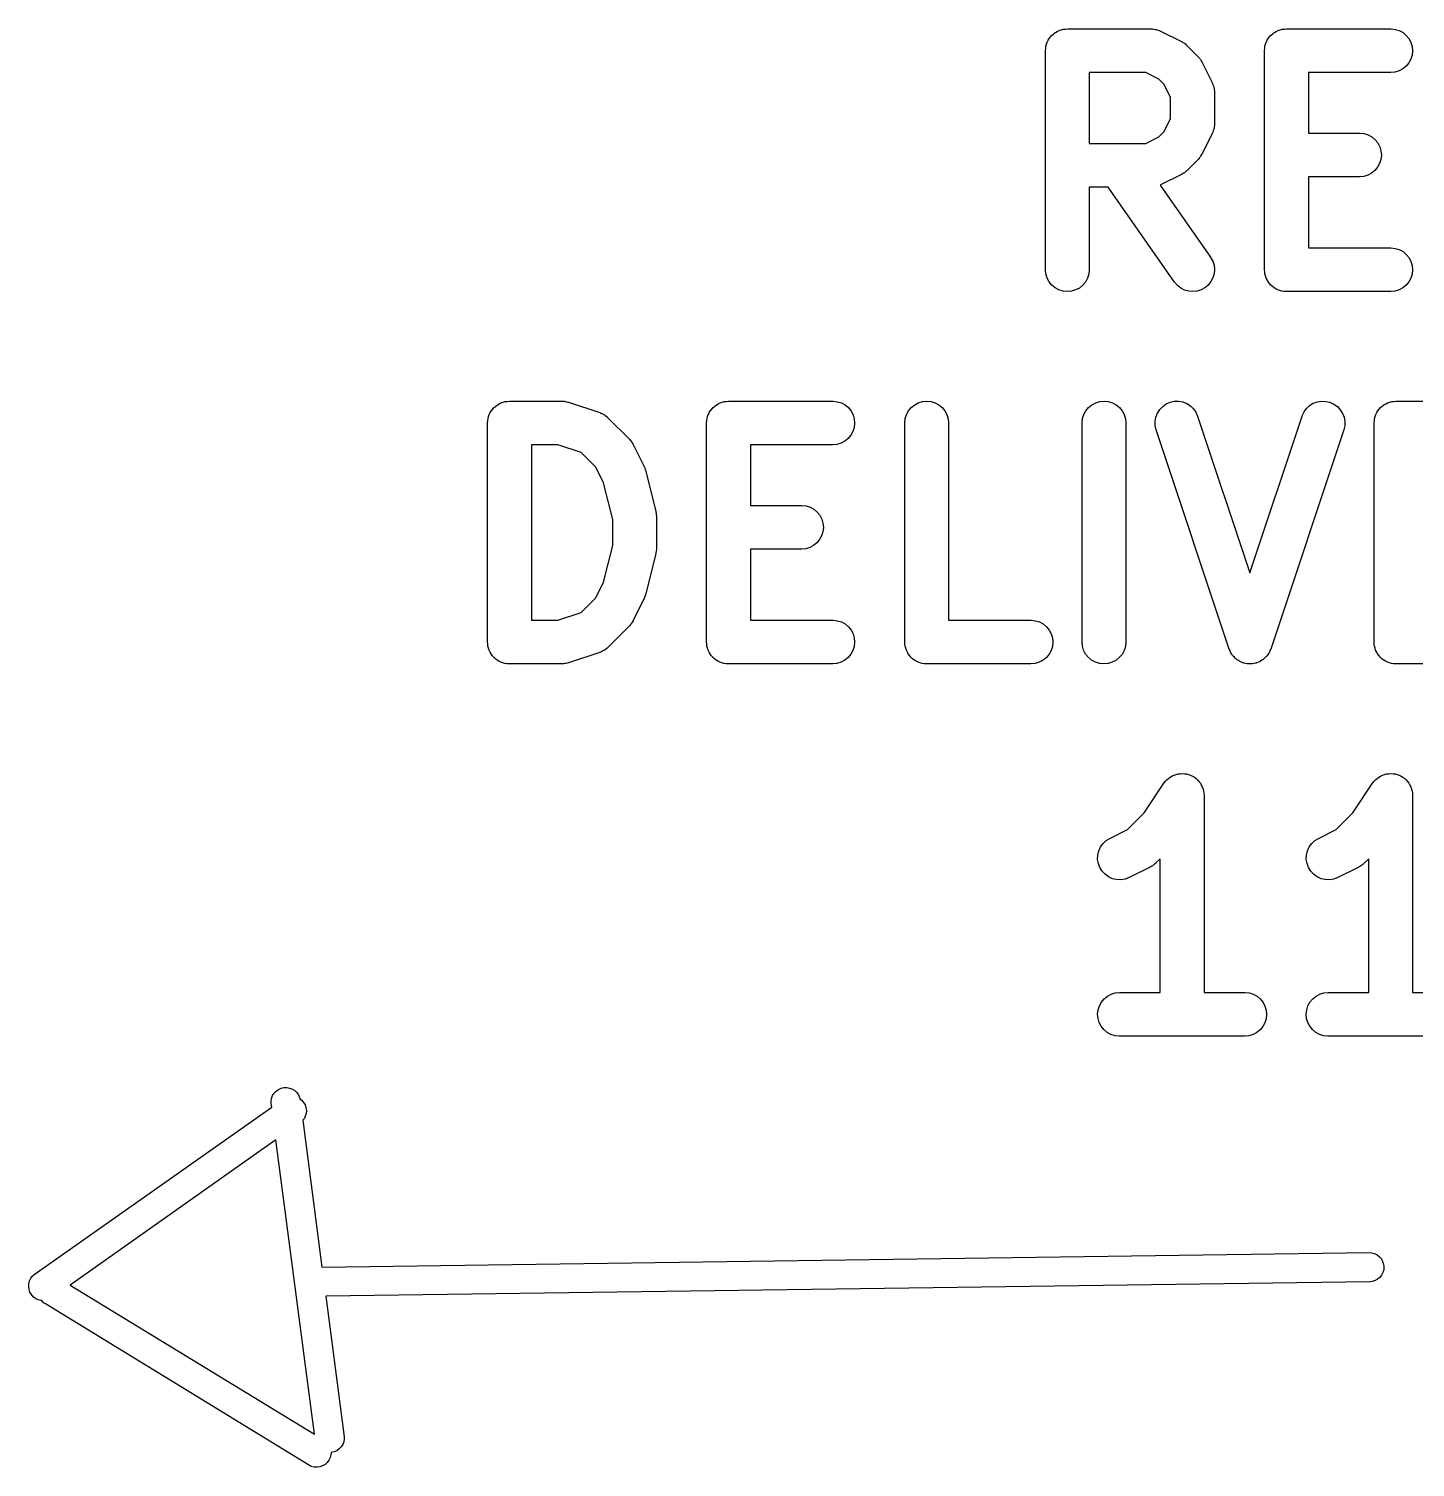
# Model space of a CAD drawing. Extents: x 74 to 212, y -170 to -83.
# Drawn here: x 180.24 to 189.74, y -115.26 to -105.4 of the extents above; entities that cross this region are included whole.
import ezdxf

# ---------------------------------------------------------------- set-up
doc = ezdxf.new("R2010")
doc.units = 0
doc.header["$MEASUREMENT"] = 0
doc.layers.add('BLACK', color=7, linetype='CONTINUOUS')

msp = doc.modelspace()

# ---------------------------------------------------------------- linework, layer by layer
at = {"layer": 'BLACK', "linetype": 'CONTINUOUS'}
for p, q in [((187.286, -105.422), (187.299, -105.416)), ((187.299, -105.416), (187.299, -105.415)), ((187.299, -105.415), (187.3, -105.415)), ((187.3, -105.415), (187.313, -105.411)), ((187.313, -105.411), (187.327, -105.407)), ((187.327, -105.407), (187.327, -105.407)), ((187.327, -105.407), (187.328, -105.407)), ((187.328, -105.407), (187.342, -105.406)), ((187.342, -105.406), (187.356, -105.404)), ((187.356, -105.404), (187.927, -105.404)), ((187.927, -105.404), (187.929, -105.404)), ((187.929, -105.404), (187.934, -105.405)), ((187.934, -105.405), (187.938, -105.405)), ((187.938, -105.405), (187.948, -105.406)), ((187.948, -105.406), (187.959, -105.408)), ((187.959, -105.408), (187.963, -105.409)), ((187.963, -105.409), (187.967, -105.41)), ((187.967, -105.41), (187.977, -105.413)), ((187.977, -105.413), (187.986, -105.416)), ((187.986, -105.416), (187.99, -105.419)), ((188.786, -105.422), (188.799, -105.416)), ((188.799, -105.416), (188.799, -105.415)), ((188.799, -105.415), (188.8, -105.415)), ((188.8, -105.415), (188.813, -105.411)), ((188.813, -105.411), (188.827, -105.407)), ((188.827, -105.407), (188.827, -105.407)), ((188.827, -105.407), (188.828, -105.407)), ((188.828, -105.407), (188.842, -105.406)), ((188.842, -105.406), (188.856, -105.404)), ((188.856, -105.404), (189.57, -105.404)), ((189.57, -105.404), (189.572, -105.404)), ((189.572, -105.404), (189.601, -105.408)), ((189.601, -105.408), (189.629, -105.416)), ((189.629, -105.416), (189.655, -105.43)), ((187.209, -105.523), (187.213, -105.51)), ((187.213, -105.51), (187.218, -105.496)), ((187.218, -105.495), (187.225, -105.483)), ((187.218, -105.496), (187.218, -105.495)), ((187.218, -105.496), (187.218, -105.496)), ((187.225, -105.483), (187.232, -105.47)), ((187.232, -105.47), (187.241, -105.459)), ((187.232, -105.47), (187.232, -105.47)), ((187.232, -105.47), (187.232, -105.47)), ((187.241, -105.459), (187.25, -105.448)), ((187.25, -105.448), (187.251, -105.447)), ((187.251, -105.447), (187.262, -105.438)), ((187.251, -105.447), (187.251, -105.447)), ((187.262, -105.438), (187.273, -105.429)), ((187.273, -105.429), (187.273, -105.429)), ((187.273, -105.429), (187.274, -105.429)), ((187.274, -105.429), (187.286, -105.422)), ((187.99, -105.419), (187.994, -105.42)), ((187.994, -105.42), (188.137, -105.492)), ((188.137, -105.492), (188.139, -105.492)), ((188.139, -105.492), (188.146, -105.497)), ((188.146, -105.497), (188.154, -105.501)), ((188.154, -105.501), (188.158, -105.505)), ((188.158, -105.505), (188.164, -105.508)), ((188.164, -105.508), (188.17, -105.514)), ((188.17, -105.514), (188.176, -105.52)), ((188.709, -105.523), (188.713, -105.51)), ((188.713, -105.51), (188.718, -105.496)), ((188.718, -105.495), (188.725, -105.483)), ((188.718, -105.496), (188.718, -105.495)), ((188.718, -105.496), (188.718, -105.496)), ((188.725, -105.483), (188.732, -105.47)), ((188.732, -105.47), (188.741, -105.459)), ((188.732, -105.47), (188.732, -105.47)), ((188.732, -105.47), (188.732, -105.47)), ((188.741, -105.459), (188.75, -105.448)), ((188.75, -105.448), (188.751, -105.447)), ((188.751, -105.447), (188.762, -105.438)), ((188.751, -105.447), (188.751, -105.447)), ((188.762, -105.438), (188.773, -105.429)), ((188.773, -105.429), (188.773, -105.429)), ((188.773, -105.429), (188.774, -105.429)), ((188.774, -105.429), (188.786, -105.422)), ((189.655, -105.43), (189.677, -105.449)), ((189.677, -105.449), (189.696, -105.472)), ((189.696, -105.472), (189.709, -105.498)), ((189.709, -105.498), (189.718, -105.526)), ((187.206, -105.552), (187.208, -105.538)), ((187.206, -105.553), (187.206, -105.552)), ((187.206, -105.554), (187.206, -105.553)), ((187.206, -105.553), (187.206, -105.553)), ((187.206, -105.553), (187.206, -105.553)), ((187.206, -107.054), (187.206, -105.554)), ((187.208, -105.538), (187.209, -105.524)), ((187.209, -105.524), (187.209, -105.523)), ((187.209, -105.524), (187.209, -105.524)), ((188.176, -105.52), (188.248, -105.591)), ((188.248, -105.591), (188.249, -105.593)), ((188.249, -105.593), (188.254, -105.599)), ((188.254, -105.599), (188.26, -105.605)), ((188.26, -105.605), (188.264, -105.611)), ((188.264, -105.611), (188.267, -105.615)), ((188.706, -105.552), (188.708, -105.538)), ((188.706, -105.553), (188.706, -105.552)), ((188.706, -105.554), (188.706, -105.553)), ((188.706, -105.553), (188.706, -105.553)), ((188.706, -105.553), (188.706, -105.553)), ((188.706, -107.054), (188.706, -105.554)), ((188.708, -105.538), (188.709, -105.524)), ((188.709, -105.524), (188.709, -105.523)), ((188.709, -105.524), (188.709, -105.524)), ((189.709, -105.612), (189.695, -105.638)), ((189.717, -105.584), (189.709, -105.612)), ((189.72, -105.555), (189.717, -105.584)), ((189.718, -105.526), (189.72, -105.555)), ((187.506, -105.704), (187.506, -106.19)), ((187.892, -105.704), (187.506, -105.704)), ((187.981, -105.749), (187.892, -105.704)), ((188.267, -105.615), (188.271, -105.623)), ((188.271, -105.623), (188.276, -105.63)), ((188.276, -105.63), (188.347, -105.773)), ((189.57, -105.704), (189.006, -105.704)), ((189.006, -105.704), (189.006, -106.119)), ((189.599, -105.701), (189.57, -105.704)), ((189.627, -105.693), (189.599, -105.701)), ((189.653, -105.679), (189.627, -105.693)), ((189.676, -105.661), (189.653, -105.679)), ((189.695, -105.638), (189.676, -105.661)), ((188.018, -105.786), (187.981, -105.749)), ((188.063, -105.875), (188.018, -105.786)), ((188.347, -105.773), (188.348, -105.775)), ((188.348, -105.775), (188.35, -105.779)), ((188.35, -105.779), (188.352, -105.783)), ((188.352, -105.783), (188.355, -105.793)), ((188.355, -105.793), (188.358, -105.802)), ((188.358, -105.802), (188.359, -105.807)), ((188.359, -105.807), (188.36, -105.811)), ((188.063, -106.019), (188.063, -105.875)), ((188.36, -105.811), (188.361, -105.821)), ((188.361, -105.821), (188.363, -105.831)), ((188.363, -105.831), (188.363, -105.836)), ((188.363, -105.836), (188.363, -105.84)), ((188.363, -105.84), (188.363, -106.054)), ((188.018, -106.108), (188.063, -106.019)), ((188.354, -106.104), (188.351, -106.113)), ((188.358, -106.094), (188.354, -106.104)), ((188.36, -106.085), (188.358, -106.09)), ((188.358, -106.09), (188.358, -106.094)), ((188.361, -106.075), (188.36, -106.085)), ((188.363, -106.065), (188.361, -106.075)), ((188.363, -106.054), (188.363, -106.056)), ((188.363, -106.056), (188.363, -106.061)), ((188.363, -106.061), (188.363, -106.065)), ((187.506, -106.19), (187.892, -106.19)), ((187.892, -106.19), (187.981, -106.145)), ((187.981, -106.145), (188.018, -106.108)), ((188.347, -106.121), (188.276, -106.264)), ((188.349, -106.117), (188.347, -106.121)), ((188.351, -106.113), (188.349, -106.117)), ((189.006, -106.119), (189.356, -106.119)), ((189.356, -106.119), (189.358, -106.119)), ((189.358, -106.119), (189.387, -106.122)), ((189.387, -106.122), (189.415, -106.131)), ((189.415, -106.131), (189.441, -106.145)), ((189.441, -106.145), (189.463, -106.164)), ((189.463, -106.164), (189.481, -106.186)), ((189.481, -106.186), (189.495, -106.212)), ((188.248, -106.303), (188.176, -106.375)), ((188.253, -106.297), (188.248, -106.303)), ((188.259, -106.291), (188.253, -106.297)), ((188.262, -106.285), (188.259, -106.291)), ((188.266, -106.281), (188.262, -106.285)), ((188.27, -106.273), (188.266, -106.281)), ((188.275, -106.266), (188.27, -106.273)), ((188.276, -106.264), (188.275, -106.266)), ((189.503, -106.299), (189.494, -106.327)), ((189.495, -106.212), (189.503, -106.24)), ((189.503, -106.24), (189.506, -106.27)), ((189.506, -106.27), (189.503, -106.299)), ((188.144, -106.398), (188.137, -106.403)), ((188.152, -106.394), (188.144, -106.398)), ((188.157, -106.39), (188.152, -106.394)), ((188.162, -106.387), (188.157, -106.39)), ((188.168, -106.381), (188.162, -106.387)), ((188.175, -106.376), (188.168, -106.381)), ((188.176, -106.375), (188.175, -106.376)), ((189.439, -106.393), (189.413, -106.407)), ((189.462, -106.375), (189.439, -106.393)), ((189.48, -106.352), (189.462, -106.375)), ((189.494, -106.327), (189.48, -106.352)), ((187.635, -106.49), (187.506, -106.49)), ((187.506, -106.49), (187.506, -107.054)), ((188.09, -107.14), (187.635, -106.49)), ((187.993, -106.475), (187.991, -106.476)), ((187.991, -106.476), (188.336, -106.968)), ((187.994, -106.474), (187.993, -106.475)), ((188.137, -106.403), (187.994, -106.474)), ((189.356, -106.419), (189.006, -106.419)), ((189.006, -106.419), (189.006, -106.904)), ((189.385, -106.416), (189.356, -106.419)), ((189.413, -106.407), (189.385, -106.416)), ((188.336, -106.968), (188.337, -106.97)), ((188.337, -106.97), (188.351, -106.996)), ((189.006, -106.904), (189.57, -106.904)), ((189.57, -106.904), (189.572, -106.904)), ((189.572, -106.904), (189.601, -106.908)), ((189.601, -106.908), (189.629, -106.916)), ((189.629, -106.916), (189.655, -106.93)), ((189.655, -106.93), (189.677, -106.949)), ((189.677, -106.949), (189.696, -106.972)), ((189.696, -106.972), (189.709, -106.998)), ((187.209, -107.083), (187.206, -107.054)), ((187.217, -107.111), (187.209, -107.083)), ((187.503, -107.085), (187.494, -107.113)), ((187.506, -107.056), (187.503, -107.085)), ((187.506, -107.054), (187.506, -107.056)), ((188.351, -106.996), (188.36, -107.024)), ((188.361, -107.082), (188.352, -107.11)), ((188.36, -107.024), (188.363, -107.053)), ((188.363, -107.053), (188.361, -107.082)), ((188.707, -107.068), (188.706, -107.054)), ((188.709, -107.082), (188.707, -107.068)), ((188.709, -107.083), (188.709, -107.082)), ((188.713, -107.097), (188.709, -107.083)), ((188.709, -107.083), (188.709, -107.083)), ((189.709, -106.998), (189.718, -107.026)), ((189.717, -107.084), (189.709, -107.112)), ((189.72, -107.055), (189.717, -107.084)), ((189.718, -107.026), (189.72, -107.055)), ((187.231, -107.137), (187.217, -107.111)), ((187.25, -107.16), (187.231, -107.137)), ((187.272, -107.179), (187.25, -107.16)), ((187.298, -107.193), (187.272, -107.179)), ((187.438, -107.18), (187.412, -107.193)), ((187.461, -107.161), (187.438, -107.18)), ((187.48, -107.139), (187.461, -107.161)), ((187.494, -107.113), (187.48, -107.139)), ((188.109, -107.163), (188.09, -107.14)), ((188.132, -107.181), (188.109, -107.163)), ((188.158, -107.194), (188.132, -107.181)), ((188.298, -107.178), (188.273, -107.192)), ((188.321, -107.159), (188.298, -107.178)), ((188.339, -107.136), (188.321, -107.159)), ((188.352, -107.11), (188.339, -107.136)), ((188.717, -107.11), (188.713, -107.097)), ((188.717, -107.111), (188.717, -107.11)), ((188.724, -107.124), (188.717, -107.111)), ((188.717, -107.111), (188.717, -107.111)), ((188.73, -107.136), (188.724, -107.124)), ((188.731, -107.137), (188.73, -107.136)), ((188.74, -107.148), (188.731, -107.137)), ((188.731, -107.137), (188.731, -107.137)), ((188.749, -107.159), (188.74, -107.148)), ((188.749, -107.16), (188.749, -107.159)), ((188.75, -107.16), (188.749, -107.16)), ((188.76, -107.169), (188.75, -107.16)), ((188.771, -107.178), (188.76, -107.169)), ((188.772, -107.178), (188.771, -107.178)), ((188.772, -107.179), (188.772, -107.178)), ((188.784, -107.185), (188.772, -107.179)), ((188.797, -107.192), (188.784, -107.185)), ((189.653, -107.179), (189.627, -107.193)), ((189.676, -107.161), (189.653, -107.179)), ((189.695, -107.138), (189.676, -107.161)), ((189.709, -107.112), (189.695, -107.138)), ((187.326, -107.201), (187.298, -107.193)), ((187.355, -107.204), (187.326, -107.201)), ((187.384, -107.202), (187.355, -107.204)), ((187.412, -107.193), (187.384, -107.202)), ((188.187, -107.202), (188.158, -107.194)), ((188.216, -107.204), (188.187, -107.202)), ((188.245, -107.201), (188.216, -107.204)), ((188.273, -107.192), (188.245, -107.201)), ((188.798, -107.193), (188.797, -107.192)), ((188.797, -107.192), (188.797, -107.192)), ((188.811, -107.197), (188.798, -107.193)), ((188.825, -107.201), (188.811, -107.197)), ((188.826, -107.201), (188.825, -107.201)), ((188.825, -107.201), (188.825, -107.201)), ((188.84, -107.203), (188.826, -107.201)), ((188.854, -107.204), (188.84, -107.203)), ((188.855, -107.204), (188.854, -107.204)), ((188.856, -107.204), (188.855, -107.204)), ((188.855, -107.204), (188.855, -107.204)), ((188.855, -107.204), (188.855, -107.204)), ((189.57, -107.204), (188.856, -107.204)), ((189.599, -107.201), (189.57, -107.204)), ((189.627, -107.193), (189.599, -107.201)), ((183.452, -107.979), (183.465, -107.972)), ((183.465, -107.972), (183.477, -107.966)), ((183.477, -107.966), (183.478, -107.965)), ((183.478, -107.965), (183.492, -107.961)), ((183.478, -107.965), (183.478, -107.965)), ((183.492, -107.961), (183.505, -107.957)), ((183.505, -107.957), (183.506, -107.957)), ((183.506, -107.957), (183.52, -107.956)), ((183.506, -107.957), (183.506, -107.957)), ((183.52, -107.956), (183.535, -107.954)), ((183.535, -107.954), (183.892, -107.954)), ((183.892, -107.954), (183.894, -107.954)), ((183.894, -107.954), (183.902, -107.955)), ((183.902, -107.955), (183.911, -107.955)), ((183.911, -107.955), (183.917, -107.957)), ((183.917, -107.957), (183.923, -107.958)), ((183.923, -107.958), (183.931, -107.96)), ((183.931, -107.96), (183.939, -107.962)), ((183.939, -107.962), (184.153, -108.033)), ((184.952, -107.979), (184.965, -107.972)), ((184.965, -107.972), (184.977, -107.966)), ((184.977, -107.966), (184.978, -107.965)), ((184.978, -107.965), (184.992, -107.961)), ((184.978, -107.965), (184.978, -107.965)), ((184.992, -107.961), (185.005, -107.957)), ((185.005, -107.957), (185.006, -107.957)), ((185.006, -107.957), (185.02, -107.956)), ((185.006, -107.957), (185.006, -107.957)), ((185.02, -107.956), (185.035, -107.954)), ((185.035, -107.954), (185.749, -107.954)), ((185.749, -107.954), (185.751, -107.954)), ((185.751, -107.954), (185.78, -107.958)), ((185.78, -107.958), (185.808, -107.966)), ((185.808, -107.966), (185.834, -107.98)), ((186.31, -107.979), (186.335, -107.965)), ((186.335, -107.965), (186.364, -107.957)), ((186.364, -107.957), (186.393, -107.954)), ((186.393, -107.954), (186.422, -107.957)), ((186.422, -107.957), (186.45, -107.966)), ((186.45, -107.966), (186.476, -107.98)), ((187.524, -107.979), (187.55, -107.965)), ((187.55, -107.965), (187.578, -107.957)), ((187.578, -107.957), (187.607, -107.954)), ((187.607, -107.954), (187.636, -107.957)), ((187.636, -107.957), (187.664, -107.966)), ((187.664, -107.966), (187.69, -107.98)), ((188.009, -107.99), (188.033, -107.973)), ((188.033, -107.973), (188.06, -107.962)), ((188.06, -107.962), (188.088, -107.955)), ((188.088, -107.955), (188.117, -107.955)), ((188.117, -107.955), (188.146, -107.96)), ((188.146, -107.96), (188.173, -107.97)), ((188.173, -107.97), (188.198, -107.986)), ((189.015, -107.985), (189.04, -107.969)), ((189.04, -107.969), (189.068, -107.959)), ((189.068, -107.959), (189.097, -107.955)), ((189.097, -107.955), (189.126, -107.956)), ((189.126, -107.956), (189.154, -107.962)), ((189.154, -107.962), (189.181, -107.974)), ((189.181, -107.974), (189.205, -107.991)), ((189.524, -107.979), (189.536, -107.972)), ((189.536, -107.972), (189.549, -107.966)), ((189.549, -107.966), (189.549, -107.965)), ((189.549, -107.965), (189.55, -107.965)), ((189.55, -107.965), (189.563, -107.961)), ((189.563, -107.961), (189.577, -107.957)), ((189.577, -107.957), (189.577, -107.957)), ((189.577, -107.957), (189.578, -107.957)), ((189.578, -107.957), (189.592, -107.956)), ((189.592, -107.956), (189.606, -107.954)), ((189.606, -107.954), (190.32, -107.954)), ((183.386, -108.088), (183.388, -108.074)), ((183.388, -108.073), (183.392, -108.06)), ((183.388, -108.074), (183.388, -108.073)), ((183.388, -108.074), (183.388, -108.074)), ((183.392, -108.06), (183.396, -108.046)), ((183.396, -108.046), (183.397, -108.045)), ((183.396, -108.046), (183.396, -108.046)), ((183.397, -108.045), (183.403, -108.033)), ((183.403, -108.033), (183.41, -108.02)), ((183.41, -108.02), (183.41, -108.02)), ((183.41, -108.02), (183.411, -108.02)), ((183.411, -108.02), (183.42, -108.009)), ((183.42, -108.009), (183.429, -107.998)), ((183.429, -107.998), (183.429, -107.997)), ((183.429, -107.997), (183.43, -107.997)), ((183.43, -107.997), (183.441, -107.988)), ((183.441, -107.988), (183.452, -107.979)), ((183.452, -107.979), (183.452, -107.979)), ((183.452, -107.979), (183.452, -107.979)), ((184.153, -108.033), (184.155, -108.034)), ((184.155, -108.034), (184.159, -108.036)), ((184.159, -108.036), (184.164, -108.037)), ((184.164, -108.037), (184.173, -108.042)), ((184.173, -108.042), (184.182, -108.046)), ((184.182, -108.046), (184.186, -108.049)), ((184.186, -108.049), (184.189, -108.051)), ((184.189, -108.051), (184.197, -108.058)), ((184.197, -108.058), (184.206, -108.064)), ((184.206, -108.064), (184.209, -108.067)), ((184.209, -108.067), (184.212, -108.07)), ((184.212, -108.07), (184.355, -108.212)), ((184.886, -108.088), (184.888, -108.074)), ((184.888, -108.073), (184.892, -108.06)), ((184.888, -108.074), (184.888, -108.073)), ((184.888, -108.074), (184.888, -108.074)), ((184.892, -108.06), (184.896, -108.046)), ((184.896, -108.046), (184.897, -108.045)), ((184.896, -108.046), (184.896, -108.046)), ((184.897, -108.045), (184.903, -108.033)), ((184.903, -108.033), (184.91, -108.02)), ((184.91, -108.02), (184.91, -108.02)), ((184.91, -108.02), (184.911, -108.02)), ((184.911, -108.02), (184.92, -108.009)), ((184.92, -108.009), (184.929, -107.998)), ((184.929, -107.998), (184.929, -107.997)), ((184.929, -107.997), (184.93, -107.997)), ((184.93, -107.997), (184.941, -107.988)), ((184.941, -107.988), (184.952, -107.979)), ((184.952, -107.979), (184.952, -107.979)), ((184.952, -107.979), (184.952, -107.979)), ((185.834, -107.98), (185.856, -107.999)), ((185.856, -107.999), (185.874, -108.022)), ((185.874, -108.022), (185.888, -108.048)), ((185.888, -108.048), (185.896, -108.076)), ((185.896, -108.076), (185.899, -108.105)), ((186.242, -108.102), (186.245, -108.073)), ((186.245, -108.073), (186.254, -108.045)), ((186.254, -108.045), (186.268, -108.02)), ((186.268, -108.02), (186.287, -107.997)), ((186.287, -107.997), (186.31, -107.979)), ((186.476, -107.98), (186.498, -107.999)), ((186.498, -107.999), (186.517, -108.021)), ((186.517, -108.021), (186.53, -108.047)), ((186.53, -108.047), (186.539, -108.075)), ((186.539, -108.075), (186.542, -108.104)), ((187.456, -108.102), (187.459, -108.073)), ((187.459, -108.073), (187.468, -108.045)), ((187.468, -108.045), (187.482, -108.02)), ((187.482, -108.02), (187.501, -107.997)), ((187.501, -107.997), (187.524, -107.979)), ((187.69, -107.98), (187.712, -107.999)), ((187.712, -107.999), (187.731, -108.021)), ((187.731, -108.021), (187.745, -108.047)), ((187.745, -108.047), (187.753, -108.075)), ((187.753, -108.075), (187.756, -108.104)), ((187.956, -108.092), (187.962, -108.063)), ((187.962, -108.063), (187.972, -108.036)), ((187.972, -108.036), (187.988, -108.011)), ((187.988, -108.011), (188.009, -107.99)), ((188.198, -107.986), (188.219, -108.006)), ((188.219, -108.006), (188.236, -108.03)), ((188.236, -108.03), (188.248, -108.057)), ((188.248, -108.057), (188.606, -109.13)), ((188.606, -109.13), (188.964, -108.057)), ((188.964, -108.055), (188.977, -108.028)), ((188.964, -108.057), (188.964, -108.055)), ((188.977, -108.028), (188.994, -108.005)), ((188.994, -108.005), (189.015, -107.985)), ((189.205, -107.991), (189.225, -108.013)), ((189.225, -108.013), (189.24, -108.038)), ((189.24, -108.038), (189.251, -108.065)), ((189.251, -108.065), (189.256, -108.094)), ((189.458, -108.088), (189.459, -108.074)), ((189.459, -108.073), (189.463, -108.06)), ((189.459, -108.074), (189.459, -108.073)), ((189.459, -108.074), (189.459, -108.074)), ((189.463, -108.06), (189.468, -108.046)), ((189.468, -108.045), (189.475, -108.033)), ((189.468, -108.046), (189.468, -108.045)), ((189.468, -108.046), (189.468, -108.046)), ((189.475, -108.033), (189.482, -108.02)), ((189.482, -108.02), (189.491, -108.009)), ((189.482, -108.02), (189.482, -108.02)), ((189.482, -108.02), (189.482, -108.02)), ((189.491, -108.009), (189.5, -107.998)), ((189.5, -107.998), (189.501, -107.997)), ((189.501, -107.997), (189.512, -107.988)), ((189.501, -107.997), (189.501, -107.997)), ((189.512, -107.988), (189.523, -107.979)), ((189.523, -107.979), (189.523, -107.979)), ((189.523, -107.979), (189.524, -107.979)), ((183.385, -108.102), (183.386, -108.088)), ((183.385, -108.103), (183.385, -108.102)), ((183.385, -108.104), (183.385, -108.103)), ((183.385, -108.103), (183.385, -108.103)), ((183.385, -108.103), (183.385, -108.103)), ((183.385, -109.604), (183.385, -108.104)), ((184.885, -108.102), (184.886, -108.088)), ((184.885, -108.103), (184.885, -108.102)), ((184.885, -108.104), (184.885, -108.103)), ((184.885, -108.103), (184.885, -108.103)), ((184.885, -108.103), (184.885, -108.103)), ((184.885, -109.604), (184.885, -108.104)), ((185.887, -108.162), (185.873, -108.188)), ((185.896, -108.134), (185.887, -108.162)), ((185.899, -108.105), (185.896, -108.134)), ((186.242, -108.104), (186.242, -108.102)), ((186.242, -109.604), (186.242, -108.104)), ((186.542, -108.104), (186.542, -109.454)), ((187.456, -108.104), (187.456, -108.102)), ((187.456, -109.604), (187.456, -108.104)), ((187.756, -108.104), (187.756, -109.604)), ((187.957, -108.121), (187.956, -108.092)), ((187.963, -108.15), (187.957, -108.121)), ((187.964, -108.152), (187.963, -108.15)), ((188.464, -109.652), (187.964, -108.152)), ((189.248, -108.152), (188.748, -109.652)), ((189.255, -108.123), (189.248, -108.152)), ((189.256, -108.094), (189.255, -108.123)), ((189.456, -108.102), (189.458, -108.088)), ((189.456, -108.103), (189.456, -108.102)), ((189.456, -108.104), (189.456, -108.103)), ((189.456, -108.103), (189.456, -108.103)), ((189.456, -108.103), (189.456, -108.103)), ((189.456, -109.604), (189.456, -108.104)), ((183.685, -108.254), (183.685, -109.454)), ((183.867, -108.254), (183.685, -108.254)), ((184.025, -108.307), (183.867, -108.254)), ((184.355, -108.212), (184.356, -108.214)), ((184.356, -108.214), (184.362, -108.221)), ((184.362, -108.221), (184.367, -108.227)), ((184.367, -108.227), (184.371, -108.232)), ((184.371, -108.232), (184.375, -108.237)), ((184.375, -108.237), (184.378, -108.244)), ((184.378, -108.244), (184.383, -108.251)), ((184.383, -108.251), (184.454, -108.394)), ((185.749, -108.254), (185.185, -108.254)), ((185.185, -108.254), (185.185, -108.669)), ((185.778, -108.251), (185.749, -108.254)), ((185.806, -108.243), (185.778, -108.251)), ((185.832, -108.229), (185.806, -108.243)), ((185.854, -108.211), (185.832, -108.229)), ((185.873, -108.188), (185.854, -108.211)), ((184.126, -108.407), (184.025, -108.307)), ((184.179, -108.514), (184.126, -108.407)), ((184.454, -108.394), (184.455, -108.396)), ((184.455, -108.396), (184.456, -108.397)), ((184.456, -108.397), (184.456, -108.397)), ((184.456, -108.397), (184.461, -108.411)), ((184.461, -108.411), (184.465, -108.424)), ((184.465, -108.424), (184.466, -108.424)), ((184.466, -108.424), (184.466, -108.425)), ((184.466, -108.425), (184.537, -108.711)), ((184.242, -108.766), (184.179, -108.514)), ((184.242, -108.943), (184.242, -108.766)), ((184.537, -108.711), (184.538, -108.713)), ((184.538, -108.713), (184.538, -108.715)), ((184.538, -108.715), (184.539, -108.718)), ((184.539, -108.718), (184.54, -108.73)), ((184.54, -108.73), (184.542, -108.742)), ((184.542, -108.742), (184.541, -108.744)), ((184.541, -108.744), (184.542, -108.747)), ((184.542, -108.747), (184.542, -108.961)), ((185.185, -108.669), (185.535, -108.669)), ((185.535, -108.669), (185.537, -108.669)), ((185.537, -108.669), (185.566, -108.672)), ((185.566, -108.672), (185.594, -108.681)), ((185.594, -108.681), (185.619, -108.695)), ((185.619, -108.695), (185.642, -108.714)), ((185.642, -108.714), (185.66, -108.736)), ((185.66, -108.736), (185.674, -108.762)), ((185.674, -108.762), (185.682, -108.79)), ((185.681, -108.849), (185.673, -108.877)), ((185.685, -108.82), (185.681, -108.849)), ((185.682, -108.79), (185.685, -108.82)), ((184.179, -109.195), (184.242, -108.943)), ((184.542, -108.963), (184.541, -108.966)), ((184.542, -108.961), (184.542, -108.963)), ((185.592, -108.957), (185.564, -108.966)), ((185.618, -108.943), (185.592, -108.957)), ((185.64, -108.925), (185.618, -108.943)), ((185.659, -108.902), (185.64, -108.925)), ((185.673, -108.877), (185.659, -108.902)), ((184.537, -108.998), (184.466, -109.283)), ((184.538, -108.995), (184.537, -108.998)), ((184.54, -108.981), (184.538, -108.993)), ((184.538, -108.993), (184.538, -108.995)), ((184.541, -108.969), (184.54, -108.981)), ((184.541, -108.966), (184.541, -108.969)), ((185.535, -108.969), (185.185, -108.969)), ((185.185, -108.969), (185.185, -109.454)), ((185.564, -108.966), (185.535, -108.969)), ((184.126, -109.301), (184.179, -109.195)), ((184.025, -109.402), (184.126, -109.301)), ((184.454, -109.314), (184.383, -109.457)), ((184.455, -109.314), (184.454, -109.314)), ((184.46, -109.3), (184.455, -109.313)), ((184.455, -109.313), (184.455, -109.314)), ((184.465, -109.287), (184.46, -109.3)), ((184.466, -109.283), (184.465, -109.286)), ((184.465, -109.286), (184.465, -109.286)), ((184.465, -109.286), (184.465, -109.287)), ((183.685, -109.454), (183.867, -109.454)), ((183.867, -109.454), (184.025, -109.402)), ((185.185, -109.454), (185.749, -109.454)), ((185.749, -109.454), (185.751, -109.454)), ((185.751, -109.454), (185.78, -109.458)), ((186.542, -109.454), (187.106, -109.454)), ((187.106, -109.454), (187.108, -109.454)), ((187.108, -109.454), (187.137, -109.458)), ((184.355, -109.496), (184.212, -109.639)), ((184.36, -109.49), (184.355, -109.496)), ((184.366, -109.483), (184.36, -109.49)), ((184.369, -109.478), (184.366, -109.483)), ((184.373, -109.473), (184.369, -109.478)), ((184.377, -109.466), (184.373, -109.473)), ((184.382, -109.459), (184.377, -109.466)), ((184.383, -109.457), (184.382, -109.459)), ((185.78, -109.458), (185.808, -109.466)), ((185.808, -109.466), (185.834, -109.48)), ((185.834, -109.48), (185.856, -109.499)), ((185.856, -109.499), (185.874, -109.522)), ((185.874, -109.522), (185.888, -109.548)), ((185.888, -109.548), (185.896, -109.576)), ((187.137, -109.458), (187.165, -109.466)), ((187.165, -109.466), (187.191, -109.48)), ((187.191, -109.48), (187.213, -109.499)), ((187.213, -109.499), (187.231, -109.522)), ((187.231, -109.522), (187.245, -109.548)), ((187.245, -109.548), (187.253, -109.576)), ((183.386, -109.618), (183.385, -109.604)), ((183.387, -109.632), (183.386, -109.618)), ((183.387, -109.633), (183.387, -109.632)), ((183.391, -109.647), (183.387, -109.633)), ((183.387, -109.633), (183.387, -109.633)), ((183.395, -109.66), (183.391, -109.647)), ((184.196, -109.652), (184.188, -109.659)), ((184.204, -109.646), (184.196, -109.652)), ((184.207, -109.643), (184.204, -109.646)), ((184.211, -109.64), (184.207, -109.643)), ((184.212, -109.639), (184.211, -109.64)), ((184.886, -109.618), (184.885, -109.604)), ((184.887, -109.632), (184.886, -109.618)), ((184.887, -109.633), (184.887, -109.632)), ((184.891, -109.647), (184.887, -109.633)), ((184.887, -109.633), (184.887, -109.633)), ((184.895, -109.66), (184.891, -109.647)), ((185.896, -109.634), (185.887, -109.662)), ((185.896, -109.576), (185.899, -109.605)), ((185.899, -109.605), (185.896, -109.634)), ((186.243, -109.618), (186.242, -109.604)), ((186.244, -109.632), (186.243, -109.618)), ((186.244, -109.633), (186.244, -109.632)), ((186.245, -109.633), (186.244, -109.633)), ((186.249, -109.647), (186.245, -109.633)), ((186.253, -109.66), (186.249, -109.647)), ((187.253, -109.634), (187.244, -109.662)), ((187.253, -109.576), (187.256, -109.605)), ((187.256, -109.605), (187.253, -109.634)), ((187.459, -109.633), (187.456, -109.604)), ((187.467, -109.661), (187.459, -109.633)), ((187.753, -109.635), (187.744, -109.663)), ((187.756, -109.606), (187.753, -109.635)), ((187.756, -109.604), (187.756, -109.606)), ((188.468, -109.661), (188.464, -109.652)), ((188.748, -109.652), (188.748, -109.654)), ((189.457, -109.618), (189.456, -109.604)), ((189.459, -109.632), (189.457, -109.618)), ((189.459, -109.633), (189.459, -109.632)), ((189.463, -109.647), (189.459, -109.633)), ((189.459, -109.633), (189.459, -109.633)), ((189.467, -109.66), (189.463, -109.647)), ((183.396, -109.661), (183.395, -109.66)), ((183.402, -109.674), (183.396, -109.661)), ((183.396, -109.661), (183.396, -109.661)), ((183.409, -109.686), (183.402, -109.674)), ((183.409, -109.687), (183.409, -109.686)), ((183.41, -109.687), (183.409, -109.687)), ((183.418, -109.698), (183.41, -109.687)), ((183.427, -109.709), (183.418, -109.698)), ((183.428, -109.71), (183.427, -109.709)), ((183.439, -109.719), (183.428, -109.71)), ((183.428, -109.71), (183.428, -109.71)), ((183.45, -109.728), (183.439, -109.719)), ((183.451, -109.729), (183.45, -109.728)), ((183.45, -109.728), (183.45, -109.728)), ((183.463, -109.735), (183.451, -109.729)), ((183.475, -109.742), (183.463, -109.735)), ((183.476, -109.742), (183.475, -109.742)), ((183.476, -109.743), (183.476, -109.742)), ((183.49, -109.747), (183.476, -109.743)), ((183.503, -109.751), (183.49, -109.747)), ((183.504, -109.751), (183.503, -109.751)), ((183.518, -109.753), (183.504, -109.751)), ((183.504, -109.751), (183.504, -109.751)), ((183.921, -109.751), (183.915, -109.752)), ((183.929, -109.749), (183.921, -109.751)), ((183.937, -109.747), (183.929, -109.749)), ((183.939, -109.747), (183.937, -109.747)), ((184.153, -109.675), (183.939, -109.747)), ((184.157, -109.673), (184.153, -109.675)), ((184.162, -109.672), (184.157, -109.673)), ((184.171, -109.667), (184.162, -109.672)), ((184.18, -109.663), (184.171, -109.667)), ((184.184, -109.661), (184.18, -109.663)), ((184.188, -109.659), (184.184, -109.661)), ((184.896, -109.661), (184.895, -109.66)), ((184.902, -109.674), (184.896, -109.661)), ((184.896, -109.661), (184.896, -109.661)), ((184.909, -109.686), (184.902, -109.674)), ((184.909, -109.687), (184.909, -109.686)), ((184.91, -109.687), (184.909, -109.687)), ((184.918, -109.698), (184.91, -109.687)), ((184.927, -109.709), (184.918, -109.698)), ((184.928, -109.71), (184.927, -109.709)), ((184.939, -109.719), (184.928, -109.71)), ((184.928, -109.71), (184.928, -109.71)), ((184.95, -109.728), (184.939, -109.719)), ((184.951, -109.729), (184.95, -109.728)), ((184.95, -109.728), (184.95, -109.728)), ((184.963, -109.735), (184.951, -109.729)), ((184.975, -109.742), (184.963, -109.735)), ((184.976, -109.742), (184.975, -109.742)), ((184.976, -109.743), (184.976, -109.742)), ((184.99, -109.747), (184.976, -109.743)), ((185.003, -109.751), (184.99, -109.747)), ((185.004, -109.751), (185.003, -109.751)), ((185.018, -109.753), (185.004, -109.751)), ((185.004, -109.751), (185.004, -109.751)), ((185.778, -109.751), (185.749, -109.754)), ((185.806, -109.743), (185.778, -109.751)), ((185.832, -109.729), (185.806, -109.743)), ((185.854, -109.711), (185.832, -109.729)), ((185.873, -109.688), (185.854, -109.711)), ((185.887, -109.662), (185.873, -109.688)), ((186.253, -109.661), (186.253, -109.66)), ((186.26, -109.674), (186.253, -109.661)), ((186.253, -109.661), (186.253, -109.661)), ((186.266, -109.686), (186.26, -109.674)), ((186.266, -109.687), (186.266, -109.686)), ((186.267, -109.687), (186.266, -109.687)), ((186.276, -109.698), (186.267, -109.687)), ((186.284, -109.709), (186.276, -109.698)), ((186.285, -109.71), (186.284, -109.709)), ((186.296, -109.719), (186.285, -109.71)), ((186.285, -109.71), (186.285, -109.71)), ((186.307, -109.728), (186.296, -109.719)), ((186.308, -109.729), (186.307, -109.728)), ((186.307, -109.728), (186.307, -109.728)), ((186.32, -109.735), (186.308, -109.729)), ((186.333, -109.742), (186.32, -109.735)), ((186.334, -109.743), (186.333, -109.742)), ((186.333, -109.742), (186.333, -109.742)), ((186.347, -109.747), (186.334, -109.743)), ((186.36, -109.751), (186.347, -109.747)), ((186.361, -109.751), (186.36, -109.751)), ((186.376, -109.753), (186.361, -109.751)), ((186.361, -109.751), (186.361, -109.751)), ((187.135, -109.751), (187.106, -109.754)), ((187.163, -109.743), (187.135, -109.751)), ((187.189, -109.729), (187.163, -109.743)), ((187.212, -109.711), (187.189, -109.729)), ((187.23, -109.688), (187.212, -109.711)), ((187.244, -109.662), (187.23, -109.688)), ((187.481, -109.687), (187.467, -109.661)), ((187.5, -109.71), (187.481, -109.687)), ((187.522, -109.729), (187.5, -109.71)), ((187.548, -109.743), (187.522, -109.729)), ((187.576, -109.751), (187.548, -109.743)), ((187.605, -109.754), (187.576, -109.751)), ((187.662, -109.743), (187.634, -109.752)), ((187.688, -109.73), (187.662, -109.743)), ((187.711, -109.711), (187.688, -109.73)), ((187.73, -109.689), (187.711, -109.711)), ((187.744, -109.663), (187.73, -109.689)), ((188.472, -109.671), (188.468, -109.661)), ((188.474, -109.675), (188.472, -109.671)), ((188.476, -109.678), (188.474, -109.675)), ((188.482, -109.687), (188.476, -109.678)), ((188.487, -109.696), (188.482, -109.687)), ((188.49, -109.699), (188.487, -109.696)), ((188.492, -109.702), (188.49, -109.699)), ((188.5, -109.709), (188.492, -109.702)), ((188.507, -109.717), (188.5, -109.709)), ((188.511, -109.72), (188.507, -109.717)), ((188.514, -109.723), (188.511, -109.72)), ((188.522, -109.728), (188.514, -109.723)), ((188.531, -109.734), (188.522, -109.728)), ((188.535, -109.736), (188.531, -109.734)), ((188.538, -109.738), (188.535, -109.736)), ((188.548, -109.742), (188.538, -109.738)), ((188.558, -109.746), (188.548, -109.742)), ((188.562, -109.747), (188.558, -109.746)), ((188.566, -109.749), (188.562, -109.747)), ((188.576, -109.751), (188.566, -109.749)), ((188.586, -109.753), (188.576, -109.751)), ((188.634, -109.751), (188.624, -109.753)), ((188.644, -109.749), (188.634, -109.751)), ((188.648, -109.748), (188.644, -109.749)), ((188.652, -109.747), (188.648, -109.748)), ((188.662, -109.743), (188.652, -109.747)), ((188.672, -109.739), (188.662, -109.743)), ((188.675, -109.737), (188.672, -109.739)), ((188.679, -109.735), (188.675, -109.737)), ((188.688, -109.729), (188.679, -109.735)), ((188.697, -109.724), (188.688, -109.729)), ((188.7, -109.721), (188.697, -109.724)), ((188.703, -109.718), (188.7, -109.721)), ((188.71, -109.711), (188.703, -109.718)), ((188.718, -109.704), (188.71, -109.711)), ((188.721, -109.7), (188.718, -109.704)), ((188.724, -109.697), (188.721, -109.7)), ((188.729, -109.689), (188.724, -109.697)), ((188.735, -109.68), (188.729, -109.689)), ((188.737, -109.676), (188.735, -109.68)), ((188.739, -109.673), (188.737, -109.676)), ((188.743, -109.663), (188.739, -109.673)), ((188.748, -109.654), (188.743, -109.663)), ((189.467, -109.661), (189.467, -109.66)), ((189.474, -109.674), (189.467, -109.661)), ((189.467, -109.661), (189.467, -109.661)), ((189.48, -109.686), (189.474, -109.674)), ((189.481, -109.687), (189.48, -109.686)), ((189.49, -109.698), (189.481, -109.687)), ((189.481, -109.687), (189.481, -109.687)), ((189.499, -109.709), (189.49, -109.698)), ((189.499, -109.71), (189.499, -109.709)), ((189.5, -109.71), (189.499, -109.71)), ((189.51, -109.719), (189.5, -109.71)), ((189.521, -109.728), (189.51, -109.719)), ((189.522, -109.728), (189.521, -109.728)), ((189.522, -109.729), (189.522, -109.728)), ((189.534, -109.735), (189.522, -109.729)), ((189.547, -109.742), (189.534, -109.735)), ((189.548, -109.743), (189.547, -109.742)), ((189.547, -109.742), (189.547, -109.742)), ((189.561, -109.747), (189.548, -109.743)), ((189.575, -109.751), (189.561, -109.747)), ((189.576, -109.751), (189.575, -109.751)), ((189.575, -109.751), (189.575, -109.751)), ((189.59, -109.753), (189.576, -109.751)), ((183.532, -109.754), (183.518, -109.753)), ((183.533, -109.754), (183.532, -109.754)), ((183.534, -109.754), (183.533, -109.754)), ((183.533, -109.754), (183.533, -109.754)), ((183.535, -109.754), (183.534, -109.754)), ((183.892, -109.754), (183.535, -109.754)), ((183.9, -109.753), (183.892, -109.754)), ((183.908, -109.753), (183.9, -109.753)), ((183.915, -109.752), (183.908, -109.753)), ((185.032, -109.754), (185.018, -109.753)), ((185.033, -109.754), (185.032, -109.754)), ((185.034, -109.754), (185.033, -109.754)), ((185.033, -109.754), (185.033, -109.754)), ((185.035, -109.754), (185.034, -109.754)), ((185.749, -109.754), (185.035, -109.754)), ((186.39, -109.754), (186.376, -109.753)), ((186.391, -109.754), (186.39, -109.754)), ((186.392, -109.754), (186.391, -109.754)), ((186.391, -109.754), (186.391, -109.754)), ((186.391, -109.754), (186.391, -109.754)), ((187.106, -109.754), (186.392, -109.754)), ((187.634, -109.752), (187.605, -109.754)), ((188.59, -109.753), (188.586, -109.753)), ((188.595, -109.754), (188.59, -109.753)), ((188.605, -109.754), (188.595, -109.754)), ((188.615, -109.754), (188.605, -109.754)), ((188.62, -109.753), (188.615, -109.754)), ((188.624, -109.753), (188.62, -109.753)), ((189.604, -109.754), (189.59, -109.753)), ((189.605, -109.754), (189.604, -109.754)), ((189.606, -109.754), (189.605, -109.754)), ((189.605, -109.754), (189.605, -109.754)), ((189.605, -109.754), (189.605, -109.754)), ((190.32, -109.754), (189.606, -109.754)), ((188.037, -110.547), (188.048, -110.538)), ((188.048, -110.538), (188.06, -110.529)), ((188.06, -110.529), (188.072, -110.522)), ((188.06, -110.529), (188.06, -110.529)), ((188.06, -110.529), (188.06, -110.529)), ((188.072, -110.522), (188.085, -110.515)), ((188.085, -110.515), (188.086, -110.515)), ((188.086, -110.515), (188.1, -110.511)), ((188.086, -110.515), (188.086, -110.515)), ((188.1, -110.511), (188.114, -110.507)), ((188.114, -110.507), (188.129, -110.506)), ((188.114, -110.507), (188.114, -110.507)), ((188.114, -110.507), (188.114, -110.507)), ((188.129, -110.506), (188.143, -110.504)), ((188.143, -110.504), (188.143, -110.504)), ((188.143, -110.504), (188.158, -110.506)), ((188.143, -110.504), (188.143, -110.504)), ((188.158, -110.506), (188.172, -110.507)), ((188.172, -110.507), (188.172, -110.507)), ((188.172, -110.507), (188.172, -110.507)), ((188.172, -110.507), (188.186, -110.512)), ((188.186, -110.512), (188.2, -110.516)), ((188.2, -110.516), (188.2, -110.516)), ((188.2, -110.516), (188.2, -110.516)), ((188.2, -110.516), (188.213, -110.523)), ((188.213, -110.523), (188.226, -110.53)), ((188.226, -110.53), (188.226, -110.53)), ((188.226, -110.53), (188.226, -110.53)), ((188.226, -110.53), (188.237, -110.539)), ((188.237, -110.539), (188.248, -110.549)), ((189.465, -110.547), (189.477, -110.538)), ((189.477, -110.538), (189.488, -110.529)), ((189.488, -110.529), (189.501, -110.522)), ((189.488, -110.529), (189.488, -110.529)), ((189.488, -110.529), (189.488, -110.529)), ((189.501, -110.522), (189.514, -110.515)), ((189.514, -110.515), (189.528, -110.511)), ((189.514, -110.515), (189.514, -110.515)), ((189.514, -110.515), (189.514, -110.515)), ((189.528, -110.511), (189.542, -110.507)), ((189.542, -110.507), (189.557, -110.506)), ((189.542, -110.507), (189.542, -110.507)), ((189.542, -110.507), (189.542, -110.507)), ((189.557, -110.506), (189.571, -110.504)), ((189.571, -110.504), (189.572, -110.504)), ((189.571, -110.504), (189.571, -110.504)), ((189.572, -110.504), (189.586, -110.506)), ((189.586, -110.506), (189.6, -110.507)), ((189.6, -110.507), (189.601, -110.507)), ((189.601, -110.507), (189.601, -110.507)), ((189.601, -110.507), (189.615, -110.512)), ((189.615, -110.512), (189.628, -110.516)), ((189.628, -110.516), (189.628, -110.516)), ((189.628, -110.516), (189.629, -110.516)), ((189.629, -110.516), (189.642, -110.523)), ((189.642, -110.523), (189.654, -110.53)), ((189.654, -110.53), (189.654, -110.53)), ((189.654, -110.53), (189.654, -110.53)), ((189.654, -110.53), (189.666, -110.539)), ((189.666, -110.539), (189.677, -110.549)), ((187.882, -110.773), (188.017, -110.571)), ((188.017, -110.571), (188.018, -110.57)), ((188.018, -110.569), (188.027, -110.558)), ((188.018, -110.57), (188.018, -110.569)), ((188.018, -110.569), (188.018, -110.569)), ((188.018, -110.57), (188.018, -110.57)), ((188.027, -110.558), (188.037, -110.547)), ((188.037, -110.547), (188.037, -110.547)), ((188.037, -110.547), (188.037, -110.547)), ((188.248, -110.549), (188.248, -110.549)), ((188.248, -110.549), (188.248, -110.549)), ((188.248, -110.549), (188.257, -110.56)), ((188.257, -110.56), (188.267, -110.571)), ((188.267, -110.571), (188.267, -110.571)), ((188.267, -110.571), (188.267, -110.571)), ((188.267, -110.571), (188.273, -110.584)), ((188.273, -110.584), (188.28, -110.597)), ((188.28, -110.597), (188.28, -110.597)), ((188.28, -110.597), (188.28, -110.597)), ((188.28, -110.597), (188.285, -110.611)), ((188.285, -110.611), (188.289, -110.625)), ((188.289, -110.625), (188.289, -110.625)), ((188.289, -110.625), (188.289, -110.625)), ((188.289, -110.625), (188.29, -110.64)), ((189.311, -110.773), (189.445, -110.571)), ((189.445, -110.571), (189.446, -110.57)), ((189.446, -110.57), (189.446, -110.569)), ((189.446, -110.569), (189.447, -110.569)), ((189.446, -110.57), (189.446, -110.57)), ((189.447, -110.569), (189.456, -110.558)), ((189.456, -110.558), (189.465, -110.547)), ((189.465, -110.547), (189.465, -110.547)), ((189.465, -110.547), (189.465, -110.547)), ((189.677, -110.549), (189.677, -110.549)), ((189.677, -110.549), (189.677, -110.549)), ((189.677, -110.549), (189.686, -110.56)), ((189.686, -110.56), (189.695, -110.571)), ((189.695, -110.571), (189.695, -110.571)), ((189.695, -110.571), (189.695, -110.571)), ((189.695, -110.571), (189.702, -110.584)), ((189.702, -110.584), (189.709, -110.597)), ((189.709, -110.597), (189.709, -110.597)), ((189.709, -110.597), (189.709, -110.597)), ((189.709, -110.597), (189.713, -110.611)), ((189.713, -110.611), (189.717, -110.625)), ((189.717, -110.625), (189.717, -110.625)), ((189.717, -110.625), (189.717, -110.625)), ((189.717, -110.625), (189.719, -110.64)), ((188.29, -110.64), (188.292, -110.654)), ((188.292, -110.654), (188.292, -112.004)), ((189.719, -110.64), (189.72, -110.654)), ((189.72, -110.654), (189.72, -112.004)), ((187.767, -110.888), (187.882, -110.773)), ((189.196, -110.888), (189.311, -110.773)), ((187.646, -110.949), (187.767, -110.888)), ((189.075, -110.949), (189.196, -110.888)), ((187.571, -111.035), (187.583, -111.008)), ((187.583, -111.008), (187.6, -110.984)), ((187.6, -110.984), (187.621, -110.964)), ((187.621, -110.964), (187.646, -110.949)), ((189, -111.035), (189.012, -111.008)), ((189.012, -111.008), (189.029, -110.984)), ((189.029, -110.984), (189.05, -110.964)), ((189.05, -110.964), (189.075, -110.949)), ((187.563, -111.093), (187.564, -111.063)), ((187.568, -111.122), (187.563, -111.093)), ((187.564, -111.063), (187.571, -111.035)), ((187.578, -111.149), (187.568, -111.122)), ((187.948, -111.13), (187.943, -111.133)), ((187.954, -111.124), (187.948, -111.13)), ((187.961, -111.119), (187.954, -111.124)), ((187.962, -111.117), (187.961, -111.119)), ((187.992, -111.088), (187.962, -111.117)), ((187.992, -112.004), (187.992, -111.088)), ((188.992, -111.093), (188.993, -111.063)), ((188.997, -111.122), (188.992, -111.093)), ((188.993, -111.063), (189, -111.035)), ((189.007, -111.149), (188.997, -111.122)), ((189.376, -111.13), (189.371, -111.133)), ((189.383, -111.124), (189.376, -111.13)), ((189.389, -111.119), (189.383, -111.124)), ((189.391, -111.117), (189.389, -111.119)), ((189.42, -111.088), (189.391, -111.117)), ((189.42, -112.004), (189.42, -111.088)), ((187.594, -111.174), (187.578, -111.149)), ((187.614, -111.195), (187.594, -111.174)), ((187.638, -111.212), (187.614, -111.195)), ((187.664, -111.225), (187.638, -111.212)), ((187.693, -111.231), (187.664, -111.225)), ((187.751, -111.228), (187.722, -111.233)), ((187.778, -111.218), (187.751, -111.228)), ((187.78, -111.217), (187.778, -111.218)), ((187.923, -111.146), (187.78, -111.217)), ((187.93, -111.141), (187.923, -111.146)), ((187.938, -111.137), (187.93, -111.141)), ((187.943, -111.133), (187.938, -111.137)), ((189.022, -111.174), (189.007, -111.149)), ((189.042, -111.195), (189.022, -111.174)), ((189.066, -111.212), (189.042, -111.195)), ((189.093, -111.225), (189.066, -111.212)), ((189.121, -111.231), (189.093, -111.225)), ((189.179, -111.228), (189.15, -111.233)), ((189.207, -111.218), (189.179, -111.228)), ((189.209, -111.217), (189.207, -111.218)), ((189.352, -111.146), (189.209, -111.217)), ((189.359, -111.141), (189.352, -111.146)), ((189.366, -111.137), (189.359, -111.141)), ((189.371, -111.133), (189.366, -111.137)), ((187.722, -111.233), (187.693, -111.231)), ((189.15, -111.233), (189.121, -111.231)), ((187.63, -112.029), (187.656, -112.016)), ((187.656, -112.016), (187.684, -112.007)), ((187.684, -112.007), (187.713, -112.004)), ((187.713, -112.004), (187.992, -112.004)), ((188.292, -112.004), (188.57, -112.004)), ((188.57, -112.004), (188.572, -112.004)), ((188.572, -112.004), (188.601, -112.008)), ((188.601, -112.008), (188.629, -112.016)), ((188.629, -112.016), (188.655, -112.03)), ((189.059, -112.029), (189.084, -112.016)), ((189.084, -112.016), (189.113, -112.007)), ((189.113, -112.007), (189.142, -112.004)), ((189.142, -112.004), (189.42, -112.004)), ((189.72, -112.004), (189.999, -112.004)), ((187.566, -112.124), (187.575, -112.096)), ((187.575, -112.096), (187.589, -112.07)), ((187.589, -112.07), (187.607, -112.048)), ((187.607, -112.048), (187.63, -112.029)), ((188.655, -112.03), (188.677, -112.049)), ((188.677, -112.049), (188.696, -112.072)), ((188.696, -112.072), (188.709, -112.098)), ((188.709, -112.098), (188.718, -112.126)), ((188.995, -112.124), (189.003, -112.096)), ((189.003, -112.096), (189.017, -112.07)), ((189.017, -112.07), (189.036, -112.048)), ((189.036, -112.048), (189.059, -112.029)), ((187.563, -112.153), (187.566, -112.124)), ((187.566, -112.182), (187.563, -112.153)), ((187.574, -112.21), (187.566, -112.182)), ((187.588, -112.236), (187.574, -112.21)), ((188.709, -112.212), (188.695, -112.238)), ((188.717, -112.184), (188.709, -112.212)), ((188.72, -112.155), (188.717, -112.184)), ((188.718, -112.126), (188.72, -112.155)), ((188.992, -112.153), (188.995, -112.124)), ((188.994, -112.182), (188.992, -112.153)), ((189.003, -112.21), (188.994, -112.182)), ((189.016, -112.236), (189.003, -112.21)), ((187.606, -112.259), (187.588, -112.236)), ((187.628, -112.278), (187.606, -112.259)), ((187.654, -112.292), (187.628, -112.278)), ((187.682, -112.301), (187.654, -112.292)), ((187.711, -112.304), (187.682, -112.301)), ((187.713, -112.304), (187.711, -112.304)), ((188.57, -112.304), (187.713, -112.304)), ((188.599, -112.301), (188.57, -112.304)), ((188.627, -112.293), (188.599, -112.301)), ((188.653, -112.279), (188.627, -112.293)), ((188.676, -112.261), (188.653, -112.279)), ((188.695, -112.238), (188.676, -112.261)), ((189.034, -112.259), (189.016, -112.236)), ((189.057, -112.278), (189.034, -112.259)), ((189.083, -112.292), (189.057, -112.278)), ((189.11, -112.301), (189.083, -112.292)), ((189.14, -112.304), (189.11, -112.301)), ((189.142, -112.304), (189.14, -112.304)), ((189.999, -112.304), (189.142, -112.304)), ((181.913, -112.711), (181.923, -112.694)), ((181.923, -112.694), (181.937, -112.68)), ((181.937, -112.68), (181.953, -112.669)), ((181.953, -112.669), (181.971, -112.66)), ((181.971, -112.66), (181.99, -112.656)), ((181.99, -112.656), (182.01, -112.655)), ((182.01, -112.655), (182.029, -112.659)), ((182.029, -112.659), (182.048, -112.666)), ((182.048, -112.666), (182.064, -112.676)), ((182.064, -112.676), (182.079, -112.69)), ((182.079, -112.69), (182.09, -112.706)), ((182.09, -112.706), (182.098, -112.724)), ((180.281, -113.937), (181.907, -112.79)), ((181.903, -112.749), (181.906, -112.73)), ((181.903, -112.764), (181.903, -112.749)), ((181.907, -112.79), (181.903, -112.764)), ((181.906, -112.73), (181.913, -112.711)), ((182.098, -112.724), (182.101, -112.734)), ((182.101, -112.734), (182.112, -112.743)), ((182.112, -112.743), (182.125, -112.758)), ((182.125, -112.758), (182.135, -112.775)), ((182.135, -112.775), (182.141, -112.794)), ((182.141, -112.794), (182.144, -112.813)), ((182.128, -112.869), (182.12, -112.88)), ((182.12, -112.88), (182.251, -113.885)), ((182.137, -112.852), (182.128, -112.869)), ((182.142, -112.833), (182.137, -112.852)), ((182.144, -112.813), (182.142, -112.833)), ((181.936, -113.014), (180.527, -114.008)), ((182.199, -115.03), (181.936, -113.014)), ((182.251, -113.885), (189.427, -113.786)), ((189.427, -113.786), (189.441, -113.787)), ((189.441, -113.787), (189.46, -113.792)), ((189.46, -113.792), (189.478, -113.801)), ((189.478, -113.801), (189.493, -113.814)), ((189.493, -113.814), (189.506, -113.829)), ((189.506, -113.829), (189.515, -113.846)), ((189.515, -113.846), (189.521, -113.865)), ((189.521, -113.865), (189.524, -113.884)), ((189.524, -113.884), (189.522, -113.904)), ((180.244, -113.999), (180.249, -113.98)), ((180.249, -113.98), (180.258, -113.962)), ((180.258, -113.962), (180.27, -113.946)), ((180.27, -113.946), (180.281, -113.937)), ((189.429, -113.986), (182.277, -114.085)), ((189.444, -113.984), (189.429, -113.986)), ((189.463, -113.978), (189.444, -113.984)), ((189.48, -113.968), (189.463, -113.978)), ((189.495, -113.956), (189.48, -113.968)), ((189.507, -113.94), (189.495, -113.956)), ((189.516, -113.923), (189.507, -113.94)), ((189.522, -113.904), (189.516, -113.923)), ((180.243, -114.018), (180.244, -113.999)), ((180.245, -114.038), (180.243, -114.018)), ((180.251, -114.057), (180.245, -114.038)), ((180.261, -114.074), (180.251, -114.057)), ((180.274, -114.089), (180.261, -114.074)), ((180.527, -114.008), (182.199, -115.03)), ((182.277, -114.085), (182.403, -115.048)), ((180.289, -114.101), (180.274, -114.089)), ((180.307, -114.109), (180.289, -114.101)), ((180.326, -114.115), (180.307, -114.109)), ((180.332, -114.115), (180.326, -114.115)), ((180.345, -114.13), (180.332, -114.115)), ((180.357, -114.138), (180.345, -114.13)), ((182.165, -115.244), (180.357, -114.138)), ((182.403, -115.062), (182.4, -115.082)), ((182.403, -115.048), (182.403, -115.062)), ((182.313, -115.155), (182.312, -115.171)), ((182.316, -115.155), (182.313, -115.155)), ((182.335, -115.151), (182.316, -115.155)), ((182.353, -115.143), (182.335, -115.151)), ((182.369, -115.131), (182.353, -115.143)), ((182.383, -115.117), (182.369, -115.131)), ((182.393, -115.1), (182.383, -115.117)), ((182.4, -115.082), (182.393, -115.1)), ((182.178, -115.25), (182.165, -115.244)), ((182.197, -115.255), (182.178, -115.25)), ((182.217, -115.256), (182.197, -115.255)), ((182.237, -115.253), (182.217, -115.256)), ((182.255, -115.247), (182.237, -115.253)), ((182.272, -115.237), (182.255, -115.247)), ((182.287, -115.224), (182.272, -115.237)), ((182.299, -115.208), (182.287, -115.224)), ((182.307, -115.19), (182.299, -115.208)), ((182.312, -115.171), (182.307, -115.19))]:
    msp.add_line(p, q, dxfattribs=at)

doc.saveas('drawing.dxf')
